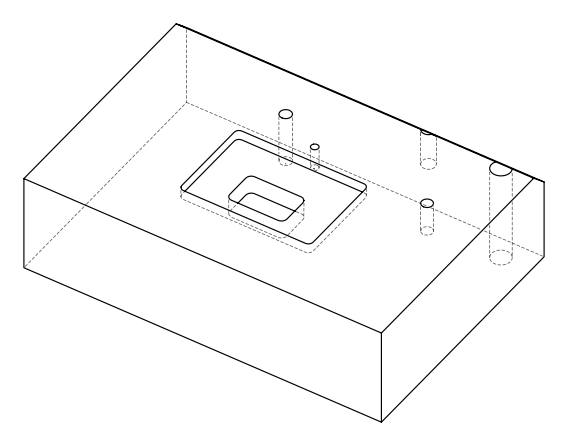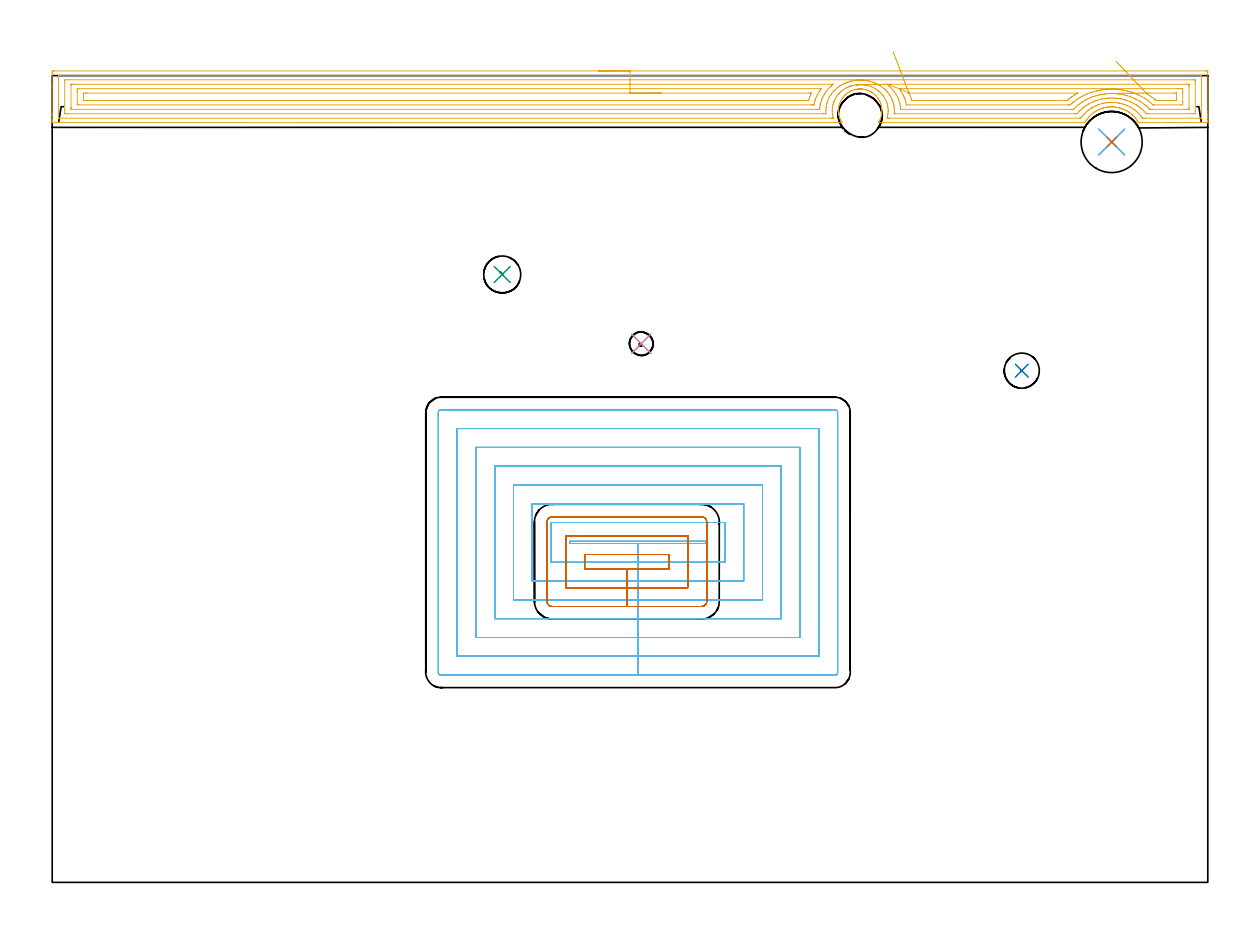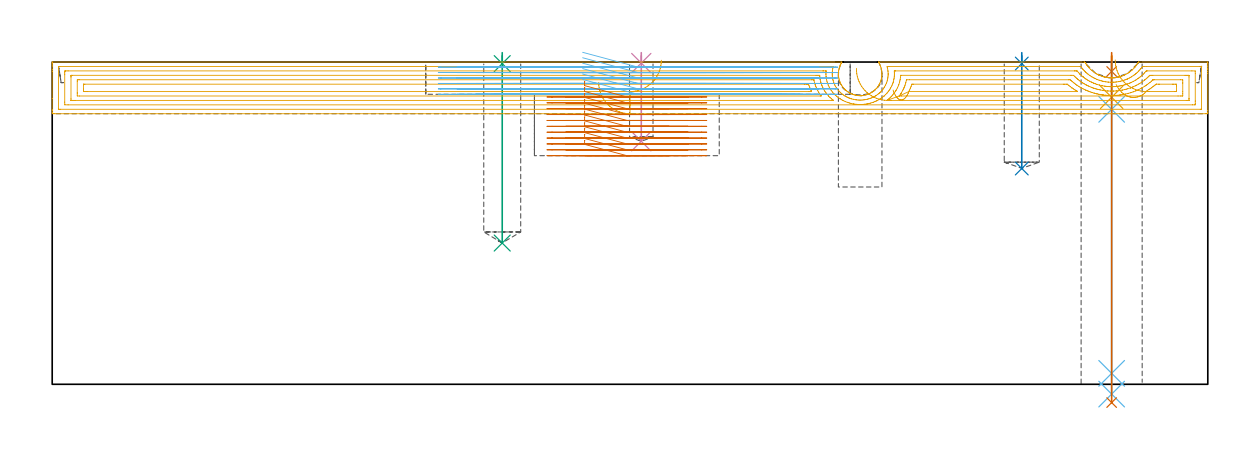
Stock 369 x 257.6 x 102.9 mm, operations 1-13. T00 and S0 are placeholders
(PLAN: 15 operations, 9 tool changes, 55.6 min)
(1 SPOT_DRILL | STEP1HOLE | NXT0321_9005460120000 | 0.05 min | 183 mm3)
(2 SPOT_DRILL_1 | STEP1POCKET | NXT0321_9005460120000 | 0.03 min | 1 mm3)
(3 SPOT_DRILL_2 | STEP1POCKET_2 | NXT0321_9005460120000 | 0.03 min | 1 mm3)
(4 SPOT_DRILL_3 | STEP1POCKET_3 | NXT0321_9005460120000 | 0.03 min | 0 mm3)
(5 DRILL_BLIND_HOLE_INTO_CENTER | STEP1HOLE | NXT0301_046 | 0.05 min | 360 mm3)
(6 GUN_DRILL_THROUGH_HOLE | STEP1HOLE | UGT0307_003 | 0.52 min | 3531 mm3)
(7 SPADE_DRILL_TO_ENLARGE_THROUGH_HOLE | STEP1HOLE | UGT0306_010 | 0.44 min | 26618 mm3)
(8 DRILL_BLIND_HOLE_INTO_CENTER_1 | STEP1POCKET | NXT0301_083 | 0.15 min | 3204 mm3)
(9 DRILL_BLIND_HOLE_INTO_CENTER_2 | STEP1POCKET_2 | UGT0301_228 | 0.24 min | 6043 mm3)
(10 DRILL_BLIND_HOLE_INTO_CENTER_3 | STEP1POCKET_3 | NXT0301_046 | 0.11 min | 1068 mm3)
(11 AREA_MILL | FG_CHAMFER_SURFACE | UGT0205_001 | 18.1 min | 50101 mm3)
(12 MILL_RECTANGULAR_POCKET | POCKET_RECTANGULAR_STRAIGHT | NXT0201_009 | Follow Part, ap 2, ae 75% | 25.58 min | 129201 mm3)
(13 MILL_RECTANGULAR_POCKET_1 | POCKET_RECTANGULAR_STRAIGHT_1 | NXT0201_009 | Follow Part, ap 2, ae 75% | 8.42 min | 41794 mm3)
(14 MILL_BLIND_HOLE_FROM_SOLID_MATERIAL | STEP1POCKET_1 | NXT0201_009 | Spiral | 1.64 min | 5451 mm3)
(15 BORE_BLIND_HOLE | STEP1POCKET_1 | UGT0332_073 | 0.17 min | 0 mm3)
(TOOL NXT0321_9005460120000 | NC Spot Drill, 142deg, 12mm, Carbide, Uncoated | D12 PA142 FL30 Z2)
(TOOL NXT0301_046 | Carbide Drill 7.5mm [860.1-0750-038A1-MM 2214] | D7.5 PA140 FL53 Z2)
(TOOL UGT0307_003 | Gun Drill 7 mm | D7 PA130 FL24 Z1)
(TOOL UGT0306_010 | Spade Drill 19.5mm | D19.5 PA132 FL10 Z2)
(TOOL NXT0301_083 | Carbide Drill 11.2mm [860.1-1120-056A1-MM 2214] | D11.2 PA140 FL72 Z2)
(TOOL UGT0301_228 | Twist Drill 11.8 mm | D11.8 PA118 FL93 Z2)
(TOOL UGT0205_001 | Chamfer Mill 20 x 3 x 45 deg. | D20 FL50 Z2)
(TOOL NXT0201_009 | ENDMILL 8mm [2P460-0800-NA 1630] | D8 FL26 Z6)
(TOOL UGT0332_073 | 13.8 mm Rough Boring Bar | D13.8)
(OP 1 SPOT_DRILL)
G17 G21 G94 G90
T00 M6
G54
G17 G0 G90 X338.3 Y236.4 S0 M3
G43 Z112.9 H0
G94 G81 G98 Z99.9 F250. R105.9
G80
M5
M2
(OP 2 SPOT_DRILL_1)
G17 G21 G94 G90
T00 M6
G54
G17 G0 G90 X309.6 Y163.4 S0 M3
G43 Z112.9 H0
G94 G81 G98 Z102.418 F250. R105.9
G80
M5
M2
(OP 3 SPOT_DRILL_2)
G17 G21 G94 G90
T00 M6
G54
G17 G0 G90 X143.7 Y194.1 S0 M3
G43 Z112.9 H0
G94 G81 G98 Z102.392 F250. R105.9
G80
M5
M2
(OP 4 SPOT_DRILL_3)
G17 G21 G94 G90
T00 M6
G54
G17 G0 G90 X188.1 Y172. S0 M3
G43 Z112.9 H0
G94 G81 G98 Z102.577 F250. R105.9
G80
M5
M2
(OP 5 DRILL_BLIND_HOLE_INTO_CENTER)
G17 G21 G94 G90
T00 M6
G54
G17 G0 G90 X338.3 Y236.4 S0 M3
G43 Z112.9 H1
G94 G81 G98 Z91.65 F250. R104.9
G80
M5
M2
(OP 6 GUN_DRILL_THROUGH_HOLE)
G17 G21 G94 G90
T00 M6
G54
G17 G0 G90 X338.3 Y236.4 M8
G43 Z112.9 H0
Z103.161
S716 M3
G94 G1 Z87.792 F125. M26
G4 X.084
Z3.5 F250.
G4 X.084
Z-3.132 F125.
G4 X.084
M5
M9
G0 Z103.161
Z112.9
M2
(OP 7 SPADE_DRILL_TO_ENLARGE_THROUGH_HOLE)
G17 G21 G94 G90
T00 M6
G54
G17 G0 G90 X338.3 Y236.4 S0 M3
G43 Z112.9 H0
G94 G73 G98 Z-5.841 F250. Q18.123 R104.9
G80
M5
M2
(OP 8 DRILL_BLIND_HOLE_INTO_CENTER_1)
G17 G21 G94 G90
T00 M6
G54
G17 G0 G90 X309.6 Y163.4 S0 M3
G43 Z112.9 H1
G94 G81 G98 Z68.9 F250. R104.9
G80
M5
M2
(OP 9 DRILL_BLIND_HOLE_INTO_CENTER_2)
G17 G21 G94 G90
T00 M6
G54
G17 G0 G90 X143.7 Y194.1 S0 M3
G43 Z112.9 H0
G94 G81 G98 Z45.1 F250. R104.9
G80
M5
M2
(OP 10 DRILL_BLIND_HOLE_INTO_CENTER_3)
G17 G21 G94 G90
T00 M6
G54
G17 G0 G90 X188.1 Y172. S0 M3
G43 Z112.9 H1
G94 G81 G98 Z77.6 F250. R104.9
G80
M5
M2
(OP 11 AREA_MILL)
G17 G21 G94 G90
T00 M6
G54
G17 G0 G90 X174.5 Y259.1 S1061 M3
G43 Z112.9 H0
Z96.4
G94 G1 X174.538 Z95.528 F250.
X174.652 Z94.664
X174.841 Z93.812
X175.103 Z92.98
X175.437 Z92.174
X175.84 Z91.4
X176.309 Z90.664
X176.84 Z89.972
X177.429 Z89.329
X178.072 Z88.74
X178.764 Z88.209
X179.5 Z87.74
X180.274 Z87.337
X181.08 Z87.003
X181.912 Z86.741
X182.764 Z86.552
X183.629 Z86.438
X184.5 Z86.4
X368.391 Y259.099 Z86.401
X368.765 Y259.097 Z86.402
X368.99 Y259.093 Z86.405
X368.995 Y258.73 Z86.767
X369. Y258.133 Z87.364
Y246.193 Z99.302
Y245.596 Z99.898
Y245.039 Z100.458
Y244.721 Z100.775
Y244.163 Z101.333
Y243.845 Z101.649
Y243.209 Z102.291
Y242.868 Z102.631
X368.998 Y242.732 Z102.76
X368.99 Y242.602 Z102.888
X368.838 Y242.6 Z102.9
X346.967
X346.849 Y242.603 Z102.889
X346.807 Y242.66 Z102.834
X346.802 Y242.668 Z102.827
X346.717 Y242.807 Z102.691
X346.617 Y242.97 Z102.528
X346.525 Y243.119 Z102.379
X346.332 Y243.407 Z102.092
X346.229 Y243.561 Z101.939
X346.018 Y243.845 Z101.651
X345.953 Y243.935 Z101.565
X345.913 Y243.989 Z101.511
X345.777 Y244.151 Z101.348
X345.717 Y244.221 Z101.276
X345.661 Y244.283 Z101.213
X345.513 Y244.451 Z101.048
X345.019 Y244.961 Z100.537
X344.884 Y245.085 Z100.414
X344.808 Y245.154 Z100.344
X344.592 Y245.342 Z100.157
X344.124 Y245.712 Z99.787
X343.992 Y245.805 Z99.693
X343.872 Y245.888 Z99.608
X343.745 Y245.979 Z99.519
X343.565 Y246.098 Z99.402
X343.358 Y246.233 Z99.267
X343.23 Y246.308 Z99.191
X342.786 Y246.547 Z98.952
X342.504 Y246.684 Z98.812
X342.336 Y246.768 Z98.731
X342.163 Y246.841 Z98.658
X342.057 Y246.884 Z98.612
X341.897 Y246.953 Z98.545
X341.743 Y247.013 Z98.487
X341.454 Y247.123 Z98.376
X341.31 Y247.167 Z98.333
X341.165 Y247.209 Z98.286
X340.996 Y247.261 Z98.236
X340.775 Y247.32 Z98.178
X340.718 Y247.334 Z98.162
X340.672 Y247.348 Z98.151
X340.547 Y247.381 Z98.119
X340.429 Y247.406 Z98.093
X340.272 Y247.438 Z98.059
X340.101 Y247.475 Z98.023
X339.653 Y247.549 Z97.949
X339.206 Y247.602 Z97.897
X338.962 Y247.619 Z97.879
X338.759 Y247.634 Z97.865
X338.726 Y247.635 Z97.864
X338.536 Y247.64 Z97.855
X338.365 Y247.647 Z97.852
X338.312 Y247.649 Z97.851
X338.151 Y247.643 Z97.854
X338.04 Y247.636 Z97.852
X337.865 Y247.633 Z97.86
X337.509 Y247.611 Z97.888
X337.417 Y247.604 Z97.894
X337.148 Y247.573 Z97.925
X336.97 Y247.553 Z97.945
X336.768 Y247.52 Z97.979
X336.522 Y247.479 Z98.018
X336.255 Y247.421 Z98.071
X336.135 Y247.398 Z98.099
X336.076 Y247.386 Z98.112
X335.93 Y247.348 Z98.15
X335.809 Y247.314 Z98.18
X335.668 Y247.279 Z98.218
X335.628 Y247.268 Z98.229
X335.362 Y247.188 Z98.308
X335.182 Y247.134 Z98.363
X334.715 Y246.957 Z98.54
X334.47 Y246.853 Z98.642
X334.295 Y246.781 Z98.717
X334.288 Y246.778 Z98.72
X334.172 Y246.722 Z98.776
X334.109 Y246.691 Z98.807
X333.875 Y246.574 Z98.919
X333.838 Y246.556 Z98.937
X333.577 Y246.419 Z99.078
X333.393 Y246.321 Z99.177
X333.242 Y246.232 Z99.266
X332.867 Y245.988 Z99.511
X332.499 Y245.73 Z99.769
X332.012 Y245.342 Z100.157
X331.605 Y244.981 Z100.519
X331.092 Y244.452 Z101.048
X331.026 Y244.377 Z101.123
X330.945 Y244.283 Z101.214
X330.711 Y244.016 Z101.484
X330.371 Y243.561 Z101.939
X330.341 Y243.516 Z101.983
X330.084 Y243.135 Z102.364
X329.956 Y242.928 Z102.572
X329.814 Y242.699 Z102.797
X329.751 Y242.603 Z102.889
X329.56 Y242.6 Z102.9
X263.948
X263.834 Y242.605 Z102.891
X263.877 Y242.688 Z102.81
X263.948 Y242.813 Z102.687
X263.993 Y242.887 Z102.613
X264.115 Y243.109 Z102.391
X264.333 Y243.561 Z101.939
X264.536 Y244.045 Z101.455
X264.662 Y244.452 Z101.048
X264.776 Y244.895 Z100.605
X264.86 Y245.342 Z100.158
X264.914 Y245.787 Z99.713
X264.939 Y246.233 Z99.267
X264.936 Y246.678 Z98.822
X264.904 Y247.123 Z98.377
X264.842 Y247.57 Z97.93
X264.751 Y248.014 Z97.486
X264.652 Y248.387 Z97.113
X264.536 Y248.756 Z96.744
X264.479 Y248.905 Z96.595
X264.28 Y249.354 Z96.146
X264.055 Y249.795 Z95.705
X263.948 Y249.974 Z95.526
X263.857 Y250.128 Z95.371
X263.669 Y250.412 Z95.084
X263.642 Y250.453 Z95.043
X263.556 Y250.57 Z94.927
X263.502 Y250.639 Z94.858
X263.466 Y250.685 Z94.813
X263.117 Y251.088 Z94.411
X262.923 Y251.288 Z94.21
X262.747 Y251.471 Z94.028
X262.632 Y251.576 Z93.923
X262.25 Y251.887 Z93.612
X262.071 Y252.017 Z93.48
X261.853 Y252.178 Z93.32
X261.622 Y252.326 Z93.172
X261.568 Y252.358 Z93.14
X261.385 Y252.466 Z93.032
X260.959 Y252.68 Z92.819
X260.514 Y252.868 Z92.63
X260.065 Y253.027 Z92.471
X259.931 Y253.063 Z92.434
X259.619 Y253.15 Z92.349
X259.17 Y253.242 Z92.258
X258.724 Y253.302 Z92.196
X258.673 Y253.305 Z92.189
X258.592 Y253.311 Z92.18
X258.473 Y253.322 Z92.171
X258.471
X258.276 Y253.338 Z92.152
X258.266 Z92.151
X258.22 Y253.341 Z92.149
X258.133 Z92.15
X258.06 Y253.339 Z92.148
X258.003 Y253.338 Z92.147
X257.954 Y253.337
X257.829 Y253.339 Z92.153
X257.675 Y253.331 Z92.165
X257.382 Y253.311 Z92.181
X257.355 Y253.307 Z92.184
X257.287 Y253.299 Z92.192
X257.205 Y253.29 Z92.205
X256.934 Y253.257 Z92.239
X256.807 Y253.232 Z92.262
X256.634 Y253.201 Z92.297
X256.547 Y253.185 Z92.314
X256.487 Y253.173 Z92.325
X256.361 Y253.14 Z92.357
X256.038 Y253.057 Z92.441
X255.593 Y252.911 Z92.587
X255.552 Y252.893 Z92.604
X255.468 Y252.857 Z92.638
X255.323 Y252.798 Z92.7
X255.143 Y252.723 Z92.774
X255.022 Y252.665 Z92.831
X254.699 Y252.513 Z92.986
X254.613 Y252.467 Z93.032
X254.575 Y252.443 Z93.056
X254.204 Y252.21 Z93.29
X253.805 Y251.932 Z93.566
X253.557 Y251.726 Z93.77
X253.375 Y251.576 Z93.922
X253.236 Y251.442 Z94.058
X253.211 Y251.417 Z94.083
X253.079 Y251.288 Z94.21
X252.91 Y251.124 Z94.373
X252.54 Y250.685 Z94.813
X252.343 Y250.418 Z95.082
X252.268 Y250.314 Z95.185
X252.016 Y249.933 Z95.566
X251.94 Y249.795 Z95.704
X251.72 Y249.354 Z96.146
X251.527 Y248.905 Z96.595
X251.373 Y248.462 Z97.038
X251.252 Y248.014 Z97.486
X251.122 Y247.382 Z98.118
X251.093 Y247.123 Z98.377
X251.064 Y246.678 Z98.822
X251.061 Y246.233 Z99.267
X251.082 Y245.825 Z99.675
X251.122 Y245.418 Z100.082
X251.134 Y245.342 Z100.158
X251.224 Y244.895 Z100.605
X251.338 Y244.452 Z101.048
X251.487 Y244.003 Z101.496
X251.55 Y243.845 Z101.654
X251.664 Y243.561 Z101.939
X251.831 Y243.211 Z102.289
X251.936 Y243.016 Z102.484
X252.016 Y242.866 Z102.632
X252.079 Y242.758 Z102.739
X252.166 Y242.604 Z102.89
X251.881 Y242.6 Z102.9
X0.162
X0.01 Y242.602 Z102.888
X0.002 Y242.732 Z102.76
X0. Y242.869 Z102.631
Y243.209 Z102.291
Y243.845 Z101.65
Y245.039 Z100.458
Y245.596 Z99.898
Y254.213 Z91.284
Y257.855 Z87.642
Y258.134 Z87.364
X0.005 Y258.73 Z86.767
X0.01 Y259.093 Z86.405
X0.235 Y259.097 Z86.401
X0.609 Y259.1 Z86.4
X184.5
Y257.686 Z87.814
X366.606 Y257.685 Z87.815
X366.78 Y257.684 Z87.816
X366.952 Y257.68 Z87.82
X366.988 Y257.679 Z87.821
X366.993 Y257.656 Z87.844
X366.996 Y257.627 Z87.873
X366.999 Y257.469 Z88.031
X367. Y244.206 Z101.294
X366.998 Y244.103 Z101.397
X366.994 Y244.034 Z101.466
X366.99 Y244.02 Z101.48
X366.987 Y244.018 Z101.482
X366.966 Y244.016 Z101.484
X366.606 Y244.014 Z101.486
X366.434
X349.473
X348.753 Y244.016 Z101.484
X348.393 Y244.019 Z101.481
X348.213 Y244.021 Z101.479
X348.138 Y244.031 Z101.469
X348.1 Y244.081 Z101.419
X347.86 Y244.403 Z101.097
X347.613 Y244.721 Z100.779
X347.316 Y245.068 Z100.432
X346.967 Y245.451 Z100.049
X346.895 Y245.525 Z99.975
X346.823 Y245.596 Z99.904
X346.443 Y245.961 Z99.539
X346.075 Y246.281 Z99.219
X345.836 Y246.472 Z99.028
X345.467 Y246.753 Z98.747
X345.182 Y246.954 Z98.546
X344.576 Y247.348 Z98.152
X344.289 Y247.509 Z97.991
X343.92 Y247.709 Z97.791
X343.397 Y247.962 Z97.538
X343.288 Y248.011 Z97.489
X343.213 Y248.043 Z97.457
X342.772 Y248.223 Z97.277
X342.504 Y248.322 Z97.178
X341.91 Y248.516 Z96.984
X341.611 Y248.602 Z96.898
X341.089 Y248.735 Z96.765
X340.718 Y248.817 Z96.683
X340.588 Y248.843 Z96.657
X340.477 Y248.862 Z96.638
X339.826 Y248.956 Z96.544
X339.424 Y249.001 Z96.499
X338.996 Y249.037 Z96.463
X338.933 Y249.04 Z96.46
X338.507 Y249.052 Z96.448
X338.041 Y249.057 Z96.443
X337.239 Y249.009 Z96.491
X337.148 Y249. Z96.5
X336.445 Y248.912 Z96.588
X336.255 Y248.881 Z96.619
X335.692 Y248.776 Z96.724
X335.543 Y248.745 Z96.755
X335.362 Y248.701 Z96.799
X334.978 Y248.6 Z96.9
X334.47 Y248.451 Z97.05
X334.295 Y248.395 Z97.105
X333.822 Y248.223 Z97.277
X333.606 Y248.138 Z97.362
X333.577 Y248.125 Z97.375
X333.036 Y247.878 Z97.622
X332.684 Y247.707 Z97.793
X332.447 Y247.581 Z97.919
X332.019 Y247.348 Z98.152
X331.877 Y247.264 Z98.236
X331.844 Y247.244 Z98.256
X331.792 Y247.21 Z98.29
X331.354 Y246.918 Z98.582
X330.899 Y246.583 Z98.917
X330.836 Y246.534 Z98.966
X330.759 Y246.472 Z99.028
X330.355 Y246.13 Z99.37
X330.006 Y245.822 Z99.678
X329.891 Y245.71 Z99.79
X329.78 Y245.596 Z99.904
X329.46 Y245.257 Z100.243
X329.114 Y244.877 Z100.623
X329.041 Y244.792 Z100.708
X328.985 Y244.721 Z100.779
X328.472 Y244.047 Z101.453
X328.441 Y244.021 Z101.479
X328.4 Y244.019 Z101.481
X328.221 Y244.016 Z101.484
X328.048 Y244.015 Z101.485
X267.346
X266.926 Y244.018 Z101.482
X266.626 Y244.021 Z101.479
X266.615 Y244.114 Z101.386
X266.626 Y244.184 Z101.316
X266.733 Y244.616 Z100.884
X266.753 Y244.721 Z100.779
X266.861 Y245.366 Z100.134
X266.888 Y245.596 Z99.904
X266.927 Y246.177 Z99.323
Y246.472 Z99.028
X266.922 Y246.762 Z98.738
X266.872 Y247.348 Z98.152
X266.826 Y247.682 Z97.818
X266.752 Y248.099 Z97.401
X266.723 Y248.223 Z97.277
X266.626 Y248.61 Z96.89
X266.466 Y249.099 Z96.401
X266.375 Y249.346 Z96.154
X266.079 Y249.974 Z95.526
X265.734 Y250.609 Z94.891
X265.577 Y250.85 Z94.65
X265.278 Y251.278 Z94.222
X264.906 Y251.726 Z93.774
X264.841 Y251.801 Z93.699
X264.443 Y252.211 Z93.289
X264.312 Y252.341 Z93.159
X264.017 Y252.601 Z92.899
X263.948 Y252.659 Z92.841
X263.637 Y252.907 Z92.593
X263.056 Y253.31 Z92.19
X262.952 Y253.376 Z92.124
X262.78 Y253.477 Z92.023
X262.163 Y253.802 Z91.698
X261.56 Y254.068 Z91.432
X261.27 Y254.175 Z91.325
X260.748 Y254.352 Z91.148
X260.378 Y254.454 Z91.046
X260.239 Y254.488 Z91.012
X259.485 Y254.632 Z90.868
X259.153 Y254.678 Z90.822
X258.592 Y254.733 Z90.767
X258.184 Y254.753 Z90.747
X257.7 Y254.747 Z90.753
X257.321 Y254.724 Z90.776
X256.807 Y254.672 Z90.828
X256.519 Y254.635 Z90.865
X255.914 Y254.522 Z90.978
X255.775 Y254.489 Z91.011
X255.241 Y254.352 Z91.148
X255.074 Y254.301 Z91.199
X255.052 Y254.293 Z91.207
X255.022 Y254.283 Z91.217
X254.675 Y254.16 Z91.34
X254.425 Y254.062 Z91.438
X254.302 Y254.012 Z91.488
X254.129 Y253.936 Z91.564
X253.812 Y253.788 Z91.712
X253.583 Y253.678 Z91.822
X253.236 Y253.493 Z92.007
X253.226 Y253.487 Z92.013
X253.21 Y253.477 Z92.023
X252.694 Y253.133 Z92.367
X252.343 Y252.888 Z92.612
X251.995 Y252.601 Z92.899
X251.708 Y252.349 Z93.151
X251.451 Y252.105 Z93.395
X251.263 Y251.914 Z93.586
X251.099 Y251.726 Z93.774
X250.857 Y251.438 Z94.062
X250.558 Y251.052 Z94.448
X250.474 Y250.933 Z94.567
X250.419 Y250.85 Z94.65
X250.133 Y250.392 Z95.108
X249.917 Y249.974 Z95.526
X249.835 Y249.808 Z95.692
X249.665 Y249.434 Z96.066
X249.572 Y249.191 Z96.309
X249.541 Y249.099 Z96.401
X249.363 Y248.52 Z96.98
X249.285 Y248.223 Z97.277
X249.198 Y247.806 Z97.694
X249.122 Y247.348 Z98.152
X249.095 Y247.032 Z98.468
X249.073 Y246.472 Z99.028
X249.072 Y246.179 Z99.321
X249.11 Y245.596 Z99.904
X249.149 Y245.227 Z100.273
X249.249 Y244.721 Z100.779
X249.399 Y244.107 Z101.393
X249.411 Y244.044 Z101.456
X249.414 Y244.02 Z101.48
X249.402 Y244.019 Z101.481
X249.313 Y244.016 Z101.484
X249.133 Y244.015 Z101.485
X248.773 Y244.014 Z101.486
X2.394 Y244.015 Z101.485
X2.22 Y244.016 Z101.484
X2.048 Y244.02 Z101.48
X2.012 Y244.021 Z101.479
X2.007 Y244.044 Z101.456
X2.004 Y244.073 Z101.427
X2.001 Y244.231 Z101.269
X2. Y257.494 Z88.006
X2.002 Y257.597 Z87.903
X2.006 Y257.666 Z87.834
X2.01 Y257.68 Z87.82
X2.013 Y257.682 Z87.818
X2.034 Y257.684 Z87.816
X2.394 Y257.686 Z87.814
X2.566
X184.5
Y256.272 Z89.228
X364.099 Y256.271 Z89.229
X364.821 Y256.266 Z89.234
X364.985 Y256.264 Z89.236
X364.992 Y256.104 Z89.396
X364.998 Y255.93 Z89.57
X365. Y255.228 Z90.272
Y255.052 Z90.448
X364.999 Y246.297 Z99.203
X364.99 Y245.596 Z99.904
X364.985 Y245.436 Z100.064
X363.928 Y245.429 Z100.071
X349.645
X349.475 Y245.43 Z100.07
X349.417 Y245.432 Z100.068
X349.375 Y245.435 Z100.065
X349.348 Y245.452 Z100.048
X349.214 Y245.596 Z99.904
X348.753 Y246.097 Z99.403
X348.389 Y246.472 Z99.028
X347.86 Y246.97 Z98.53
X347.409 Y247.348 Z98.152
X347.164 Y247.541 Z97.959
X346.967 Y247.691 Z97.809
X346.652 Y247.914 Z97.586
X346.196 Y248.223 Z97.277
X346.075 Y248.302 Z97.198
X345.849 Y248.444 Z97.056
X345.182 Y248.802 Z96.698
X344.583 Y249.099 Z96.401
X344.289 Y249.232 Z96.268
X344.048 Y249.335 Z96.165
X343.397 Y249.587 Z95.913
X342.645 Y249.836 Z95.664
X342.504 Y249.877 Z95.623
X342.148 Y249.974 Z95.526
X341.611 Y250.103 Z95.397
X341.441 Y250.141 Z95.359
X341.034 Y250.219 Z95.281
X340.718 Y250.269 Z95.231
X340.365 Y250.321 Z95.179
X339.826 Y250.388 Z95.112
X339.364 Y250.427 Z95.073
X338.933 Y250.452 Z95.048
X338.432 Y250.466 Z95.034
X338.04 Y250.465 Z95.035
X337.563 Y250.443 Z95.057
X337.148 Y250.42 Z95.08
X336.731 Y250.383 Z95.117
X336.255 Y250.324 Z95.176
X335.942 Y250.281 Z95.219
X335.362 Y250.177 Z95.323
X335.19 Y250.144 Z95.356
X334.47 Y249.982 Z95.518
X334.463 Y249.981 Z95.519
X334.439 Y249.974 Z95.526
X333.777 Y249.778 Z95.722
X333.577 Y249.717 Z95.783
X333.114 Y249.553 Z95.947
X332.684 Y249.387 Z96.113
X332.478 Y249.301 Z96.199
X332.011 Y249.099 Z96.401
X331.862 Y249.03 Z96.47
X331.792 Y248.995 Z96.505
X331.277 Y248.728 Z96.772
X330.899 Y248.521 Z96.979
X330.707 Y248.411 Z97.089
X330.403 Y248.223 Z97.277
X330.166 Y248.067 Z97.433
X330.006 Y247.958 Z97.542
X329.65 Y247.697 Z97.803
X329.186 Y247.348 Z98.152
X329.146 Y247.316 Z98.184
X329.114 Y247.289 Z98.211
X328.672 Y246.905 Z98.595
X328.221 Y246.492 Z99.008
X328.211 Y246.482 Z99.018
X328.201 Y246.472 Z99.028
X327.782 Y246.027 Z99.473
X327.361 Y245.564 Z99.936
X327.328 Y245.528 Z99.972
X327.233 Y245.436 Z100.064
X327.148 Y245.433 Z100.067
X326.968 Y245.431 Z100.069
X326.607 Y245.429 Z100.071
X326.436 Y245.428 Z100.072
X269.304 Y245.429 Z100.071
X269.133 Y245.43 Z100.07
X269.019 Y245.432 Z100.068
X268.929 Y245.435 Z100.065
X268.896 Y245.441 Z100.059
Y245.461 Z100.039
X268.901 Y245.596 Z99.904
X268.918 Y245.976 Z99.524
X268.927 Y246.472 Z99.028
X268.919 Y246.85 Z98.65
X268.876 Y247.348 Z98.152
X268.816 Y247.827 Z97.673
X268.739 Y248.223 Z97.277
X268.568 Y248.946 Z96.554
X268.521 Y249.099 Z96.401
X268.412 Y249.445 Z96.055
X268.182 Y249.974 Z95.526
X267.976 Y250.423 Z95.077
X267.743 Y250.85 Z94.65
X267.519 Y251.246 Z94.254
X267.196 Y251.726 Z93.774
X266.956 Y252.049 Z93.451
X266.626 Y252.446 Z93.054
X266.484 Y252.601 Z92.899
X266.121 Y252.981 Z92.519
X265.734 Y253.352 Z92.148
X265.667 Y253.411 Z92.089
X265.588 Y253.477 Z92.023
X265.172 Y253.804 Z91.696
X264.841 Y254.046 Z91.454
X264.403 Y254.352 Z91.148
X263.948 Y254.624 Z90.876
X263.338 Y254.951 Z90.549
X263.056 Y255.078 Z90.422
X262.709 Y255.228 Z90.272
X262.163 Y255.44 Z90.06
X261.83 Y255.555 Z89.945
X261.27 Y255.723 Z89.777
X260.97 Y255.804 Z89.696
X260.598 Y255.887 Z89.613
X260.378 Y255.93 Z89.57
X259.977 Y256.003 Z89.497
X259.514 Y256.075 Z89.425
X259.485 Y256.078 Z89.422
X259.246 Y256.104 Z89.396
X258.592 Y256.154 Z89.346
X258.537 Y256.158 Z89.342
X258.062 Y256.166 Z89.334
X257.7
X257.638 Y256.164 Z89.336
X257.257 Y256.139 Z89.361
X256.807 Y256.108 Z89.392
X256.767 Y256.104 Z89.396
X256.016 Y256.004 Z89.496
X255.914 Y255.987 Z89.513
X255.269 Y255.861 Z89.639
X255.022 Y255.799 Z89.701
X254.563 Y255.678 Z89.822
X254.129 Y255.542 Z89.958
X253.89 Y255.462 Z90.038
X253.274 Y255.228 Z90.272
X253.247 Y255.217 Z90.283
X253.236 Y255.212 Z90.288
X252.642 Y254.935 Z90.565
X252.343 Y254.788 Z90.712
X252.06 Y254.63 Z90.87
X251.604 Y254.352 Z91.148
X251.511 Y254.293 Z91.207
X251.451 Y254.253 Z91.247
X250.989 Y253.93 Z91.57
X250.558 Y253.596 Z91.904
X250.492 Y253.542 Z91.958
X250.417 Y253.477 Z92.023
X250.029 Y253.12 Z92.38
X249.665 Y252.774 Z92.726
X249.581 Y252.685 Z92.815
X249.507 Y252.601 Z92.899
X249.176 Y252.206 Z93.294
X248.797 Y251.726 Z93.774
X248.787 Y251.712 Z93.788
X248.773 Y251.692 Z93.808
X248.439 Y251.177 Z94.323
X248.241 Y250.85 Z94.65
X248.119 Y250.616 Z94.884
X247.88 Y250.142 Z95.358
X247.829 Y250.024 Z95.476
X247.809 Y249.974 Z95.526
X247.586 Y249.387 Z96.113
X247.496 Y249.099 Z96.401
X247.379 Y248.714 Z96.786
X247.263 Y248.223 Z97.277
X247.217 Y247.998 Z97.502
X247.118 Y247.348 Z98.152
X247.104 Y247.233 Z98.267
X247.068 Y246.472 Z99.028
X247.066 Y246.395 Z99.105
X247.1 Y245.596 Z99.904
X247.104 Y245.482 Z100.018
X247.102 Y245.44 Z100.06
X247.071 Y245.435 Z100.065
X246.987 Y245.434 Z100.066
X246.266 Y245.429 Z100.071
X246.095
X5.072
X4.349 Y245.43 Z100.07
X4.179 Y245.432 Z100.068
X4.018 Y245.435 Z100.065
X4.009 Y245.596 Z99.904
X4.003 Y245.77 Z99.73
X4. Y246.472 Z99.028
Y246.648 Z98.852
X4.001 Y255.403 Z90.097
X4.01 Y256.104 Z89.396
X4.015 Y256.264 Z89.236
X5.072 Y256.271 Z89.229
X184.5 Y256.272 Z89.228
Y254.857 Z90.643
X248.773
X249.152 Y254.856 Z90.644
X249.29 Y254.853 Z90.647
X249.359 Y254.85 Z90.65
X249.433 Y254.841 Z90.659
X249.375 Y254.791 Z90.709
X249.291 Y254.72 Z90.78
X248.844 Y254.352 Z91.148
X248.806 Y254.32 Z91.18
X248.773 Y254.29 Z91.21
X248.35 Y253.892 Z91.608
X247.918 Y253.477 Z92.023
X247.9 Y253.458 Z92.042
X247.88 Y253.436 Z92.064
X247.498 Y252.976 Z92.524
X247.197 Y252.601 Z92.899
X247.107 Y252.484 Z93.016
X246.987 Y252.324 Z93.176
X246.747 Y251.962 Z93.538
X246.596 Y251.726 Z93.774
X246.409 Y251.417 Z94.083
X246.095 Y250.821 Z94.679
X245.839 Y250.225 Z95.275
X245.741 Y249.974 Z95.526
X245.6 Y249.585 Z95.915
X245.45 Y249.099 Z96.401
X245.396 Y248.908 Z96.592
X245.234 Y248.223 Z97.277
X245.228 Y248.198 Z97.302
X245.202 Y248.039 Z97.461
X245.116 Y247.432 Z98.068
X245.109 Y247.348 Z98.152
X245.082 Y246.967 Z98.533
X245.074 Y246.875 Z98.625
X245.07 Y246.856 Z98.644
X245.055 Y246.85 Z98.65
X244.995 Y246.847 Z98.653
X244.823 Y246.844 Z98.656
X244.309 Y246.843 Z98.657
X243.931
X6.479
X6.133 Y246.845 Z98.655
X6.073 Y246.846 Z98.654
X6.016 Y246.849 Z98.651
X6.01 Y246.932 Z98.568
X6. Y247.313 Z98.187
Y247.348 Z98.152
Y254.352 Z91.148
X6.004 Y254.773 Z90.727
X6.007 Y254.825 Z90.675
X6.009 Y254.846 Z90.654
X6.035 Y254.85 Z90.65
X6.171 Y254.854 Z90.646
X6.344 Y254.856 Z90.644
X6.857 Y254.857 Z90.643
X7.235
X184.5
Y253.443 Z92.057
X245.237 Y253.442 Z92.058
X245.546 Y253.436 Z92.064
X245.511 Y253.385 Z92.115
X245.422 Y253.261 Z92.239
X245.202 Y252.963 Z92.537
X245.055 Y252.745 Z92.755
X244.961 Y252.601 Z92.899
X244.712 Y252.207 Z93.293
X244.435 Y251.726 Z93.774
X244.391 Y251.646 Z93.854
X244.309 Y251.488 Z94.012
X244.106 Y251.05 Z94.45
X244.019 Y250.85 Z94.65
X243.844 Y250.431 Z95.069
X243.676 Y249.974 Z95.526
X243.611 Y249.784 Z95.716
X243.417 Y249.148 Z96.352
X243.407 Y249.108 Z96.392
X243.246 Y248.391 Z97.109
X243.225 Y248.307 Z97.193
X243.213 Y248.264 Z97.236
X243.167 Y248.262 Z97.238
X242.953 Y248.259 Z97.241
X242.524 Y248.257 Z97.243
X242.49
X8.608
X8.208 Y248.261 Z97.239
X8.016 Y248.264 Z97.236
X8.01 Y248.373 Z97.127
X8.002 Y248.852 Z96.648
X8. Y252.356 Z93.144
X8.001 Y252.601 Z92.899
X8.004 Y253.228 Z92.272
X8.01 Y253.435 Z92.065
X8.677 Y253.443 Z92.057
X184.5
Y252.029 Z93.471
X241.631
X242.216 Y252.028 Z93.472
X242.325 Y252.026 Z93.474
X242.381 Y252.022 Z93.478
X242.441 Y252.016 Z93.484
X242.412 Y251.947 Z93.553
X242.378 Y251.869 Z93.631
X242.312 Y251.726 Z93.774
X242.137 Y251.346 Z94.154
X241.934 Y250.85 Z94.65
X241.851 Y250.635 Z94.865
X241.631 Y250.021 Z95.479
X241.523 Y249.689 Z95.811
X241.357 Y249.678 Z95.822
X241.045 Y249.674 Z95.826
X240.739 Y249.672 Z95.828
X240.155 Y249.671 Z95.829
X10.428 Y249.672 Z95.828
X10.119 Y249.674 Z95.826
X10.032 Y249.676 Z95.824
X10.013 Y249.678 Z95.822
X10.009 Y249.689 Z95.811
X10.005 Y249.723 Z95.777
X10.001 Y249.834 Z95.666
Y251.269 Z94.231
X10.006 Y251.726 Z93.774
X10.01 Y251.935 Z93.565
X10.025 Y252.022 Z93.478
X10.123 Y252.025 Z93.475
X10.428 Y252.027 Z93.473
X11.012 Y252.029 Z93.471
X11.321
X184.5
X185.372 Z93.509
X186.237 Z93.623
X187.088 Z93.812
X187.92 Z94.074
X188.726 Z94.408
X189.5 Z94.811
X190.236 Z95.28
X190.928 Z95.811
X191.571 Z96.4
X192.161 Z97.043
X192.692 Z97.735
X193.16 Z98.471
X193.563 Z99.245
X193.897 Z100.051
X194.159 Z100.883
X194.348 Z101.735
X194.462 Z102.6
X194.5 Z103.471
G0 Z112.9
X256.81 Y254.619
Z100.883
G1 X256.827 Y254.62 Z100.011
X256.921 Y254.622 Z99.144
X257.089 Y254.626 Z98.288
X257.332 Y254.632 Z97.45
X257.646 Y254.639 Z96.636
X258.031 Y254.648 Z95.853
X258.482 Y254.659 Z95.107
X258.996 Y254.671 Z94.402
X259.57 Y254.685 Z93.745
X260.199 Y254.7 Z93.141
X260.878 Y254.716 Z92.593
X261.602 Y254.733 Z92.107
X262.366 Y254.751 Z91.686
X263.164 Y254.77 Z91.333
X263.989 Y254.789 Z91.051
X264.836 Y254.809 Z90.843
X265.698 Y254.83 Z90.708
X266.568 Y254.85 Z90.65
X266.626 Y254.852 Z90.648
X267.006 Y254.856 Z90.644
X267.519 Y254.857 Z90.643
X267.897
X362.143
X362.656 Y254.856 Z90.644
X362.829 Y254.854 Z90.646
X362.965 Y254.85 Z90.65
X362.991 Y254.846 Z90.654
X362.993 Y254.825 Z90.675
X362.996 Y254.773 Z90.727
X363. Y254.352 Z91.148
Y254.318 Z91.182
Y247.348 Z98.152
X362.996 Y246.927 Z98.573
X362.993 Y246.875 Z98.625
X362.991 Y246.854 Z98.646
X362.965 Y246.85 Z98.65
X362.829 Y246.846 Z98.654
X362.656 Y246.844 Z98.656
X362.143 Y246.843 Z98.657
X361.765
X351.431
X351.051 Y246.844 Z98.656
X350.538 Y246.848 Z98.652
X350.478 Y246.85 Z98.65
X350.429 Y246.892 Z98.608
X350.347 Y246.969 Z98.531
X350.249 Y247.064 Z98.436
X349.96 Y247.348 Z98.152
X349.645 Y247.648 Z97.852
X349.338 Y247.925 Z97.575
X348.987 Y248.223 Z97.277
X348.859 Y248.328 Z97.172
X348.753 Y248.411 Z97.089
X347.977 Y248.984 Z96.516
X347.803 Y249.099 Z96.401
X347.295 Y249.42 Z96.08
X346.967 Y249.614 Z95.886
X346.31 Y249.974 Z95.526
X346.156 Y250.054 Z95.446
X346.075 Y250.094 Z95.406
X345.832 Y250.212 Z95.288
X345.182 Y250.499 Z95.001
X344.93 Y250.603 Z94.897
X344.318 Y250.85 Z94.65
X344.289 Y250.86 Z94.64
X344.273 Y250.866 Z94.634
X343.397 Y251.142 Z94.358
X342.979 Y251.259 Z94.241
X342.504 Y251.379 Z94.121
X341.804 Y251.536 Z93.964
X341.611 Y251.573 Z93.927
X340.725 Y251.719 Z93.781
X340.676 Y251.726 Z93.774
X339.826 Y251.815 Z93.685
X339.725 Y251.824 Z93.676
X338.933 Y251.868 Z93.632
X338.782 Y251.874 Z93.626
X338.04 Y251.879 Z93.621
X337.887 Y251.876 Z93.624
X337.148 Y251.842 Z93.658
X337.036 Y251.835 Z93.665
X336.255 Y251.766 Z93.734
X336.218 Y251.762 Z93.738
X335.922 Y251.726 Z93.774
X335.436 Y251.654 Z93.846
X335.362 Y251.641 Z93.859
X334.687 Y251.512 Z93.988
X334.47 Y251.465 Z94.035
X333.964 Y251.346 Z94.154
X333.577 Y251.246 Z94.254
X333.264 Y251.157 Z94.343
X332.684 Y250.984 Z94.516
X332.582 Y250.951 Z94.549
X332.294 Y250.85 Z94.65
X331.932 Y250.712 Z94.788
X331.792 Y250.656 Z94.844
X331.307 Y250.45 Z95.05
X330.899 Y250.269 Z95.231
X330.696 Y250.173 Z95.327
X330.29 Y249.974 Z95.526
X330.104 Y249.878 Z95.622
X330.006 Y249.826 Z95.674
X329.536 Y249.56 Z95.94
X329.114 Y249.305 Z96.195
X328.986 Y249.224 Z96.276
X328.798 Y249.099 Z96.401
X328.461 Y248.863 Z96.637
X328.221 Y248.69 Z96.81
X327.954 Y248.486 Z97.014
X327.618 Y248.223 Z97.277
X327.46 Y248.094 Z97.406
X327.328 Y247.981 Z97.519
X326.991 Y247.678 Z97.822
X326.639 Y247.348 Z98.152
X326.436 Y247.151 Z98.349
X326.203 Y246.921 Z98.579
X326.139 Y246.859 Z98.641
X326.051 Y246.849 Z98.651
X325.543 Y246.845 Z98.655
X325.164 Y246.843 Z98.657
X271.016
X270.971 Y246.844 Z98.656
X270.947 Y246.847 Z98.653
X270.942 Y246.848 Z98.652
X270.937 Y246.874 Z98.626
X270.86 Y247.572 Z97.928
X270.758 Y248.223 Z97.277
X270.673 Y248.631 Z96.869
X270.554 Y249.099 Z96.401
X270.331 Y249.843 Z95.657
X270.278 Y249.974 Z95.526
X270.197 Y250.168 Z95.332
X269.883 Y250.85 Z94.65
X269.543 Y251.491 Z94.009
X269.405 Y251.726 Z93.774
X269.304 Y251.891 Z93.609
X268.805 Y252.601 Z92.899
X268.412 Y253.083 Z92.417
X268.06 Y253.477 Z92.023
X267.797 Y253.753 Z91.747
X267.519 Y254.02 Z91.48
X267.152 Y254.352 Z91.148
X266.626 Y254.795 Z90.705
X266.568 Y254.85 Z90.65
X270.462 Y253.436 Z92.064
X271.124 Y253.443 Z92.057
X359.499
X360.357 Y253.44 Z92.06
X360.786 Y253.437 Z92.063
X360.99 Y253.435 Z92.065
X360.996 Y253.228 Z92.272
X360.999 Y252.601 Z92.899
X361. Y251.971 Z93.529
Y249.344 Z96.156
X360.999 Y249.099 Z96.401
X360.996 Y248.472 Z97.028
X360.99 Y248.265 Z97.235
X360.323 Y248.257 Z97.243
X351.86
X351.645 Y248.259 Z97.241
X351.539 Y248.262 Z97.238
X351.516 Y248.264 Z97.236
X351.489 Y248.284 Z97.216
X351.431 Y248.331 Z97.169
X351.019 Y248.699 Z96.801
X350.538 Y249.122 Z96.378
X350.047 Y249.493 Z96.007
X349.645 Y249.794 Z95.706
X349.391 Y249.974 Z95.526
X349.01 Y250.227 Z95.273
X348.753 Y250.394 Z95.106
X347.984 Y250.85 Z94.65
X347.86 Y250.92 Z94.58
X347.701 Y251.006 Z94.494
X346.967 Y251.371 Z94.129
X346.191 Y251.726 Z93.774
X346.075 Y251.775 Z93.725
X345.989 Y251.81 Z93.69
X345.182 Y252.118 Z93.382
X344.575 Y252.321 Z93.179
X344.289 Y252.409 Z93.091
X343.63 Y252.601 Z92.899
X343.397 Y252.661 Z92.839
X343.314 Y252.682 Z92.818
X342.705 Y252.82 Z92.68
X342.504 Y252.864 Z92.636
X342.165 Y252.933 Z92.567
X341.805 Y252.996 Z92.504
X341.611 Y253.027 Z92.473
X341.098 Y253.105 Z92.395
X340.935 Y253.126 Z92.374
X340.718 Y253.151 Z92.349
X340.089 Y253.218 Z92.282
X339.953 Y253.23 Z92.27
X339.826 Y253.239 Z92.261
X339.133 Y253.281 Z92.219
X339.038 Y253.285 Z92.215
X338.933 Y253.287 Z92.213
X338.223 Y253.298 Z92.202
X338.124
X338.04 Y253.296 Z92.204
X337.356 Y253.272 Z92.228
X337.254 Y253.267 Z92.233
X337.148 Y253.26 Z92.24
X336.522 Y253.215 Z92.285
X336.379 Y253.203 Z92.297
X336.255 Y253.191 Z92.309
X335.714 Y253.132 Z92.368
X335.563 Y253.114 Z92.386
X335.362 Y253.085 Z92.415
X334.936 Y253.019 Z92.481
X334.614 Y252.965 Z92.535
X334.47 Y252.938 Z92.562
X334.184 Y252.881 Z92.619
X333.677 Y252.774 Z92.726
X333.577 Y252.751 Z92.749
X333.454 Y252.722 Z92.778
X332.969 Y252.601 Z92.899
X332.746 Y252.54 Z92.96
X332.684 Y252.522 Z92.978
X332.065 Y252.334 Z93.166
X331.792 Y252.248 Z93.252
X331.401 Y252.109 Z93.391
X330.899 Y251.923 Z93.577
X330.755 Y251.867 Z93.633
X330.413 Y251.726 Z93.774
X330.131 Y251.603 Z93.897
X330.006 Y251.546 Z93.954
X329.527 Y251.32 Z94.18
X329.114 Y251.116 Z94.384
X328.936 Y251.024 Z94.476
X328.61 Y250.85 Z94.65
X328.363 Y250.711 Z94.789
X328.221 Y250.628 Z94.872
X327.812 Y250.375 Z95.125
X327.328 Y250.063 Z95.437
X327.275 Y250.027 Z95.473
X327.201 Y249.974 Z95.526
X326.762 Y249.654 Z95.846
X326.436 Y249.409 Z96.091
X326.26 Y249.271 Z96.229
X326.047 Y249.099 Z96.401
X325.776 Y248.87 Z96.63
X325.543 Y248.671 Z96.829
X325.301 Y248.46 Z97.04
X325.075 Y248.264 Z97.236
X324.65 Y248.257 Z97.243
X324.616
X273.733
X272.875 Y248.262 Z97.238
X272.833 Y248.264 Z97.236
X272.778 Y248.297 Z97.203
X272.765 Y248.331 Z97.169
X272.584 Y249.099 Z96.401
X272.489 Y249.478 Z96.022
X272.332 Y249.974 Z95.526
X272.224 Y250.287 Z95.213
X271.997 Y250.835 Z94.665
X271.982 Y250.869 Z94.631
X271.697 Y251.453 Z94.047
X271.549 Y251.726 Z93.774
X271.09 Y252.533 Z92.967
X271.044 Y252.601 Z92.899
X270.949 Y252.739 Z92.761
X270.462 Y253.436 Z92.064
X273.554 Y252.024 Z93.476
X273.558 Y252.025 Z93.475
X273.582 Y252.027 Z93.473
X273.665 Y252.028 Z93.472
X273.768 Y252.029 Z93.471
X327.019
X327.263 Y252.027 Z93.473
X327.328 Y252.026 Z93.474
X327.422 Y252.023 Z93.477
X327.374 Y251.973 Z93.527
X327.328 Y251.943 Z93.557
X327.19 Y251.862 Z93.638
X326.957 Y251.726 Z93.774
X326.635 Y251.53 Z93.97
X326.436 Y251.404 Z94.096
X326.099 Y251.18 Z94.32
X325.61 Y250.85 Z94.65
X325.571 Y250.822 Z94.678
X325.543 Y250.802 Z94.698
X325.068 Y250.441 Z95.059
X324.65 Y250.121 Z95.379
X324.568 Y250.055 Z95.445
X324.469 Y249.974 Z95.526
X324.205 Y249.755 Z95.745
X324.133 Y249.698 Z95.802
X324.106 Y249.678 Z95.822
X324.062 Y249.676 Z95.824
X323.758 Y249.673 Z95.827
X323.174 Y249.671 Z95.829
X322.865
X274.969 Y249.672 Z95.828
X274.66 Y249.674 Z95.826
X274.558 Y249.677 Z95.823
X274.485 Y249.682 Z95.818
X274.26 Y250.367 Z95.133
X274.072 Y250.85 Z94.65
X273.984 Y251.062 Z94.438
X273.768 Y251.553 Z93.947
X273.687 Y251.726 Z93.774
X273.619 Y251.872 Z93.628
X273.568 Y251.989 Z93.511
X273.554 Y252.024 Z93.476
X273.318 Y252.644 Z92.908
X273.065 Y253.307 Z92.401
X272.796 Y254.009 Z91.958
X272.515 Y254.744 Z91.581
X272.224 Y255.507 Z91.275
X271.924 Y256.292 Z91.041
X271.618 Y257.093 Z90.882
X271.308 Y257.904 Z90.797
X270.997 Y258.719 Z90.789
X270.686 Y259.532 Z90.857
X270.379 Y260.335 Z91.
X270.078 Y261.125 Z91.218
X269.784 Y261.893 Z91.508
X269.501 Y262.635 Z91.869
X269.229 Y263.345 Z92.298
X268.973 Y264.017 Z92.792
X268.732 Y264.646 Z93.346
X268.51 Y265.228 Z93.957
G0 Z112.9
X339.445 Y251.933
Z103.567
G1 X339.476 Z102.696
X339.582 Y251.934 Z101.83
X339.763 Y251.936 Z100.976
X340.018 Y251.938 Z100.142
X340.344 Y251.941 Z99.333
X340.74 Y251.945 Z98.556
X341.202 Y251.949 Z97.816
X341.727 Y251.953 Z97.119
X342.311 Y251.959 Z96.47
X342.949 Y251.964 Z95.875
X343.636 Y251.971 Z95.338
X344.367 Y251.977 Z94.863
X345.138 Y251.984 Z94.453
X345.94 Y251.991 Z94.112
X346.77 Y251.999 Z93.842
X347.62 Y252.006 Z93.646
X348.484 Y252.014 Z93.524
X349.355 Y252.022 Z93.478
X349.645 Y252.024 Z93.476
X350.23 Y252.028 Z93.472
X358.572
X358.881 Y252.026 Z93.474
X358.968 Y252.024 Z93.476
X358.987 Y252.022 Z93.478
X358.991 Y252.011 Z93.489
X358.995 Y251.977 Z93.523
X358.999 Y251.866 Z93.634
Y250.431 Z95.069
X358.994 Y249.974 Z95.526
X358.99 Y249.765 Z95.735
X358.975 Y249.678 Z95.822
X358.877 Y249.675 Z95.825
X358.572 Y249.673 Z95.827
X357.988 Y249.671 Z95.829
X357.679
X353.525
X353.216
X352.631 Y249.673 Z95.827
X352.556 Y249.675 Z95.825
X352.52 Y249.678 Z95.822
X352.474 Y249.696 Z95.804
X352.323 Y249.817 Z95.683
X352.128 Y249.974 Z95.526
X351.741 Y250.279 Z95.221
X351.431 Y250.518 Z94.982
X350.975 Y250.85 Z94.65
X350.538 Y251.152 Z94.348
X350.187 Y251.382 Z94.118
X349.645 Y251.718 Z93.782
X349.636 Y251.726 Z93.774
X349.355 Y252.022 Z93.478
X348.854 Y252.55 Z92.997
X348.325 Y253.106 Z92.582
X347.774 Y253.686 Z92.235
X347.204 Y254.286 Z91.959
X346.62 Y254.901 Z91.756
X346.026 Y255.527 Z91.628
X345.426 Y256.158 Z91.575
X344.825 Y256.791 Z91.599
X344.228 Y257.419 Z91.699
X343.64 Y258.039 Z91.873
X343.064 Y258.645 Z92.122
X342.505 Y259.233 Z92.443
X341.968 Y259.799 Z92.833
X341.456 Y260.338 Z93.289
X340.973 Y260.846 Z93.809
X340.524 Y261.32 Z94.387
X340.11 Y261.755 Z95.021
X339.737 Y262.148 Z95.704
G0 Z112.9
M5
M2
(OP 12 MILL_RECTANGULAR_POCKET)
G17 G21 G94 G90
T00 M6
G54
G17 G0 G90 X169.381 Y108.2 S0 M3
G43 Z113.006 H1
Z106.006
G94 G1 X187.05 Z101.271 F250.
X208.8 F500.
Y108.9
X165.3
Y108.2
X187.05
Y102.2
X214.8
Y114.9
X159.3
Y102.2
X187.05
Y96.2
X220.8
Y120.9
X153.3
Y96.2
X187.05
Y90.2
X226.8
Y126.9
X147.3
Y90.2
X187.05
Y84.2
X232.8
Y132.9
X141.3
Y84.2
X187.05
Y78.2
X238.8
Y138.9
X135.3
Y78.2
X187.05
Y72.2
X244.8
Y144.9
X129.3
Y72.2
X187.05
Y66.2
X250.
G3 X250.8 Y67. R0.8
G1 Y150.1
G3 X250. Y150.9 R0.8
G1 X124.1
G3 X123.3 Y150.1 R0.8
G1 Y67.
G3 X124.1 Y66.2 R0.8
G1 X187.05
X188.05
G0 X169.381 Y108.2 Z104.271
G1 X187.05 Z99.537 F250.
X208.8 F500.
Y108.9
X165.3
Y108.2
X187.05
Y102.2
X214.8
Y114.9
X159.3
Y102.2
X187.05
Y96.2
X220.8
Y120.9
X153.3
Y96.2
X187.05
Y90.2
X226.8
Y126.9
X147.3
Y90.2
X187.05
Y84.2
X232.8
Y132.9
X141.3
Y84.2
X187.05
Y78.2
X238.8
Y138.9
X135.3
Y78.2
X187.05
Y72.2
X244.8
Y144.9
X129.3
Y72.2
X187.05
Y66.2
X250.
G3 X250.8 Y67. R0.8
G1 Y150.1
G3 X250. Y150.9 R0.8
G1 X124.1
G3 X123.3 Y150.1 R0.8
G1 Y67.
G3 X124.1 Y66.2 R0.8
G1 X187.05
X188.05
G0 X169.381 Y108.2 Z102.537
G1 X187.05 Z97.803 F250.
X208.8 F500.
Y108.9
X165.3
Y108.2
X187.05
Y102.2
X214.8
Y114.9
X159.3
Y102.2
X187.05
Y96.2
X220.8
Y120.9
X153.3
Y96.2
X187.05
Y90.2
X226.8
Y126.9
X147.3
Y90.2
X187.05
Y84.2
X232.8
Y132.9
X141.3
Y84.2
X187.05
Y78.2
X238.8
Y138.9
X135.3
Y78.2
X187.05
Y72.2
X244.8
Y144.9
X129.3
Y72.2
X187.05
Y66.2
X250.
G3 X250.8 Y67. R0.8
G1 Y150.1
G3 X250. Y150.9 R0.8
G1 X124.1
G3 X123.3 Y150.1 R0.8
G1 Y67.
G3 X124.1 Y66.2 R0.8
G1 X187.05
X188.05
G0 X169.381 Y108.2 Z100.803
G1 X187.05 Z96.069 F250.
X208.8 F500.
Y108.9
X165.3
Y108.2
X187.05
Y102.2
X214.8
Y114.9
X159.3
Y102.2
X187.05
Y96.2
X220.8
Y120.9
X153.3
Y96.2
X187.05
Y90.2
X226.8
Y126.9
X147.3
Y90.2
X187.05
Y84.2
X232.8
Y132.9
X141.3
Y84.2
X187.05
Y78.2
X238.8
Y138.9
X135.3
Y78.2
X187.05
Y72.2
X244.8
Y144.9
X129.3
Y72.2
X187.05
Y66.2
X250.
G3 X250.8 Y67. R0.8
G1 Y150.1
G3 X250. Y150.9 R0.8
G1 X124.1
G3 X123.3 Y150.1 R0.8
G1 Y67.
G3 X124.1 Y66.2 R0.8
G1 X187.05
X188.05
G0 X169.381 Y108.2 Z99.069
G1 X187.05 Z94.334 F250.
X208.8 F500.
Y108.9
X165.3
Y108.2
X187.05
Y102.2
X214.8
Y114.9
X159.3
Y102.2
X187.05
Y96.2
X220.8
Y120.9
X153.3
Y96.2
X187.05
Y90.2
X226.8
Y126.9
X147.3
Y90.2
X187.05
Y84.2
X232.8
Y132.9
X141.3
Y84.2
X187.05
Y78.2
X238.8
Y138.9
X135.3
Y78.2
X187.05
Y72.2
X244.8
Y144.9
X129.3
Y72.2
X187.05
Y66.2
X250.
G3 X250.8 Y67. R0.8
G1 Y150.1
G3 X250. Y150.9 R0.8
G1 X124.1
G3 X123.3 Y150.1 R0.8
G1 Y67.
G3 X124.1 Y66.2 R0.8
G1 X187.05
X188.05
G0 X169.381 Y108.2 Z97.334
G1 X187.05 Z92.6 F250.
X208.8 F500.
Y108.9
X165.3
Y108.2
X187.05
Y102.2
X214.8
Y114.9
X159.3
Y102.2
X187.05
Y96.2
X220.8
Y120.9
X153.3
Y96.2
X187.05
Y90.2
X226.8
Y126.9
X147.3
Y90.2
X187.05
Y84.2
X232.8
Y132.9
X141.3
Y84.2
X187.05
Y78.2
X238.8
Y138.9
X135.3
Y78.2
X187.05
Y72.2
X244.8
Y144.9
X129.3
Y72.2
X187.05
Y66.2
X250.
G3 X250.8 Y67. R0.8
G1 Y150.1
G3 X250. Y150.9 R0.8
G1 X124.1
G3 X123.3 Y150.1 R0.8
G1 Y67.
G3 X124.1 Y66.2 R0.8
G1 X187.05
X188.05
G0 Z113.006
M5
M2
(OP 13 MILL_RECTANGULAR_POCKET_1)
G17 G21 G94 G90
T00 M6
G54
G17 G0 G90 X170.095 Y104.7 S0 M3
G43 Z113.006 H1
Z96.629
G94 G1 X170. Z96.604 F250.
Y100.1 Z95.371
X183.5 Z91.754
X197. F500.
Y104.7
X170.
Y100.1
X183.5
Y94.1
X203.
Y110.7
X164.
Y94.1
X183.5
Y88.1
X207.4
G3 X209. Y89.7 R1.6
G1 Y115.1
G3 X207.4 Y116.7 R1.6
G1 X159.6
G3 X158. Y115.1 R1.6
G1 Y89.7
G3 X159.6 Y88.1 R1.6
G1 X183.5
X184.5
G0 X170.095 Y104.7 Z94.754
G1 X170. Z94.728 F250.
Y100.1 Z93.496
X183.5 Z89.878
X197. F500.
Y104.7
X170.
Y100.1
X183.5
Y94.1
X203.
Y110.7
X164.
Y94.1
X183.5
Y88.1
X207.4
G3 X209. Y89.7 R1.6
G1 Y115.1
G3 X207.4 Y116.7 R1.6
G1 X159.6
G3 X158. Y115.1 R1.6
G1 Y89.7
G3 X159.6 Y88.1 R1.6
G1 X183.5
X184.5
G0 X170.095 Y104.7 Z92.878
G1 X170. Z92.853 F250.
Y100.1 Z91.62
X183.5 Z88.003
X197. F500.
Y104.7
X170.
Y100.1
X183.5
Y94.1
X203.
Y110.7
X164.
Y94.1
X183.5
Y88.1
X207.4
G3 X209. Y89.7 R1.6
G1 Y115.1
G3 X207.4 Y116.7 R1.6
G1 X159.6
G3 X158. Y115.1 R1.6
G1 Y89.7
G3 X159.6 Y88.1 R1.6
G1 X183.5
X184.5
G0 X170.095 Y104.7 Z91.003
G1 X170. Z90.977 F250.
Y100.1 Z89.745
X183.5 Z86.128
X197. F500.
Y104.7
X170.
Y100.1
X183.5
Y94.1
X203.
Y110.7
X164.
Y94.1
X183.5
Y88.1
X207.4
G3 X209. Y89.7 R1.6
G1 Y115.1
G3 X207.4 Y116.7 R1.6
G1 X159.6
G3 X158. Y115.1 R1.6
G1 Y89.7
G3 X159.6 Y88.1 R1.6
G1 X183.5
X184.5
G0 X170.095 Y104.7 Z89.128
G1 X170. Z89.102 F250.
Y100.1 Z87.869
X183.5 Z84.252
X197. F500.
Y104.7
X170.
Y100.1
X183.5
Y94.1
X203.
Y110.7
X164.
Y94.1
X183.5
Y88.1
X207.4
G3 X209. Y89.7 R1.6
G1 Y115.1
G3 X207.4 Y116.7 R1.6
G1 X159.6
G3 X158. Y115.1 R1.6
G1 Y89.7
G3 X159.6 Y88.1 R1.6
G1 X183.5
X184.5
G0 X170.095 Y104.7 Z87.252
G1 X170. Z87.227 F250.
Y100.1 Z85.994
X183.5 Z82.377
X197. F500.
Y104.7
X170.
Y100.1
X183.5
Y94.1
X203.
Y110.7
X164.
Y94.1
X183.5
Y88.1
X207.4
G3 X209. Y89.7 R1.6
G1 Y115.1
G3 X207.4 Y116.7 R1.6
G1 X159.6
G3 X158. Y115.1 R1.6
G1 Y89.7
G3 X159.6 Y88.1 R1.6
G1 X183.5
X184.5
G0 X170.095 Y104.7 Z85.377
G1 X170. Z85.351 F250.
Y100.1 Z84.119
X183.5 Z80.501
X197. F500.
Y104.7
X170.
Y100.1
X183.5
Y94.1
X203.
Y110.7
X164.
Y94.1
X183.5
Y88.1
X207.4
G3 X209. Y89.7 R1.6
G1 Y115.1
G3 X207.4 Y116.7 R1.6
G1 X159.6
G3 X158. Y115.1 R1.6
G1 Y89.7
G3 X159.6 Y88.1 R1.6
G1 X183.5
X184.5
G0 X170.095 Y104.7 Z83.501
G1 X170. Z83.476 F250.
Y100.1 Z82.243
X183.5 Z78.626
X197. F500.
Y104.7
X170.
Y100.1
X183.5
Y94.1
X203.
Y110.7
X164.
Y94.1
X183.5
Y88.1
X207.4
G3 X209. Y89.7 R1.6
G1 Y115.1
G3 X207.4 Y116.7 R1.6
G1 X159.6
G3 X158. Y115.1 R1.6
G1 Y89.7
G3 X159.6 Y88.1 R1.6
G1 X183.5
X184.5
G0 X170.095 Y104.7 Z81.626
G1 X170. Z81.601 F250.
Y100.1 Z80.368
X183.5 Z76.751
X197. F500.
Y104.7
X170.
Y100.1
X183.5
Y94.1
X203.
Y110.7
X164.
Y94.1
X183.5
Y88.1
X207.4
G3 X209. Y89.7 R1.6
G1 Y115.1
G3 X207.4 Y116.7 R1.6
G1 X159.6
G3 X158. Y115.1 R1.6
G1 Y89.7
G3 X159.6 Y88.1 R1.6
G1 X183.5
X184.5
G0 X170.095 Y104.7 Z79.751
G1 X170. Z79.725 F250.
Y100.1 Z78.493
X183.5 Z74.875
X197. F500.
Y104.7
X170.
Y100.1
X183.5
Y94.1
X203.
Y110.7
X164.
Y94.1
X183.5
Y88.1
X207.4
G3 X209. Y89.7 R1.6
G1 Y115.1
G3 X207.4 Y116.7 R1.6
G1 X159.6
G3 X158. Y115.1 R1.6
G1 Y89.7
G3 X159.6 Y88.1 R1.6
G1 X183.5
X184.5
G0 X170.095 Y104.7 Z77.875
G1 X170. Z77.85 F250.
Y100.1 Z76.617
X183.5 Z73.
X197. F500.
Y104.7
X170.
Y100.1
X183.5
Y94.1
X203.
Y110.7
X164.
Y94.1
X183.5
Y88.1
X207.4
G3 X209. Y89.7 R1.6
G1 Y115.1
G3 X207.4 Y116.7 R1.6
G1 X159.6
G3 X158. Y115.1 R1.6
G1 Y89.7
G3 X159.6 Y88.1 R1.6
G1 X183.5
X184.5
G0 Z113.006
M5
M2
